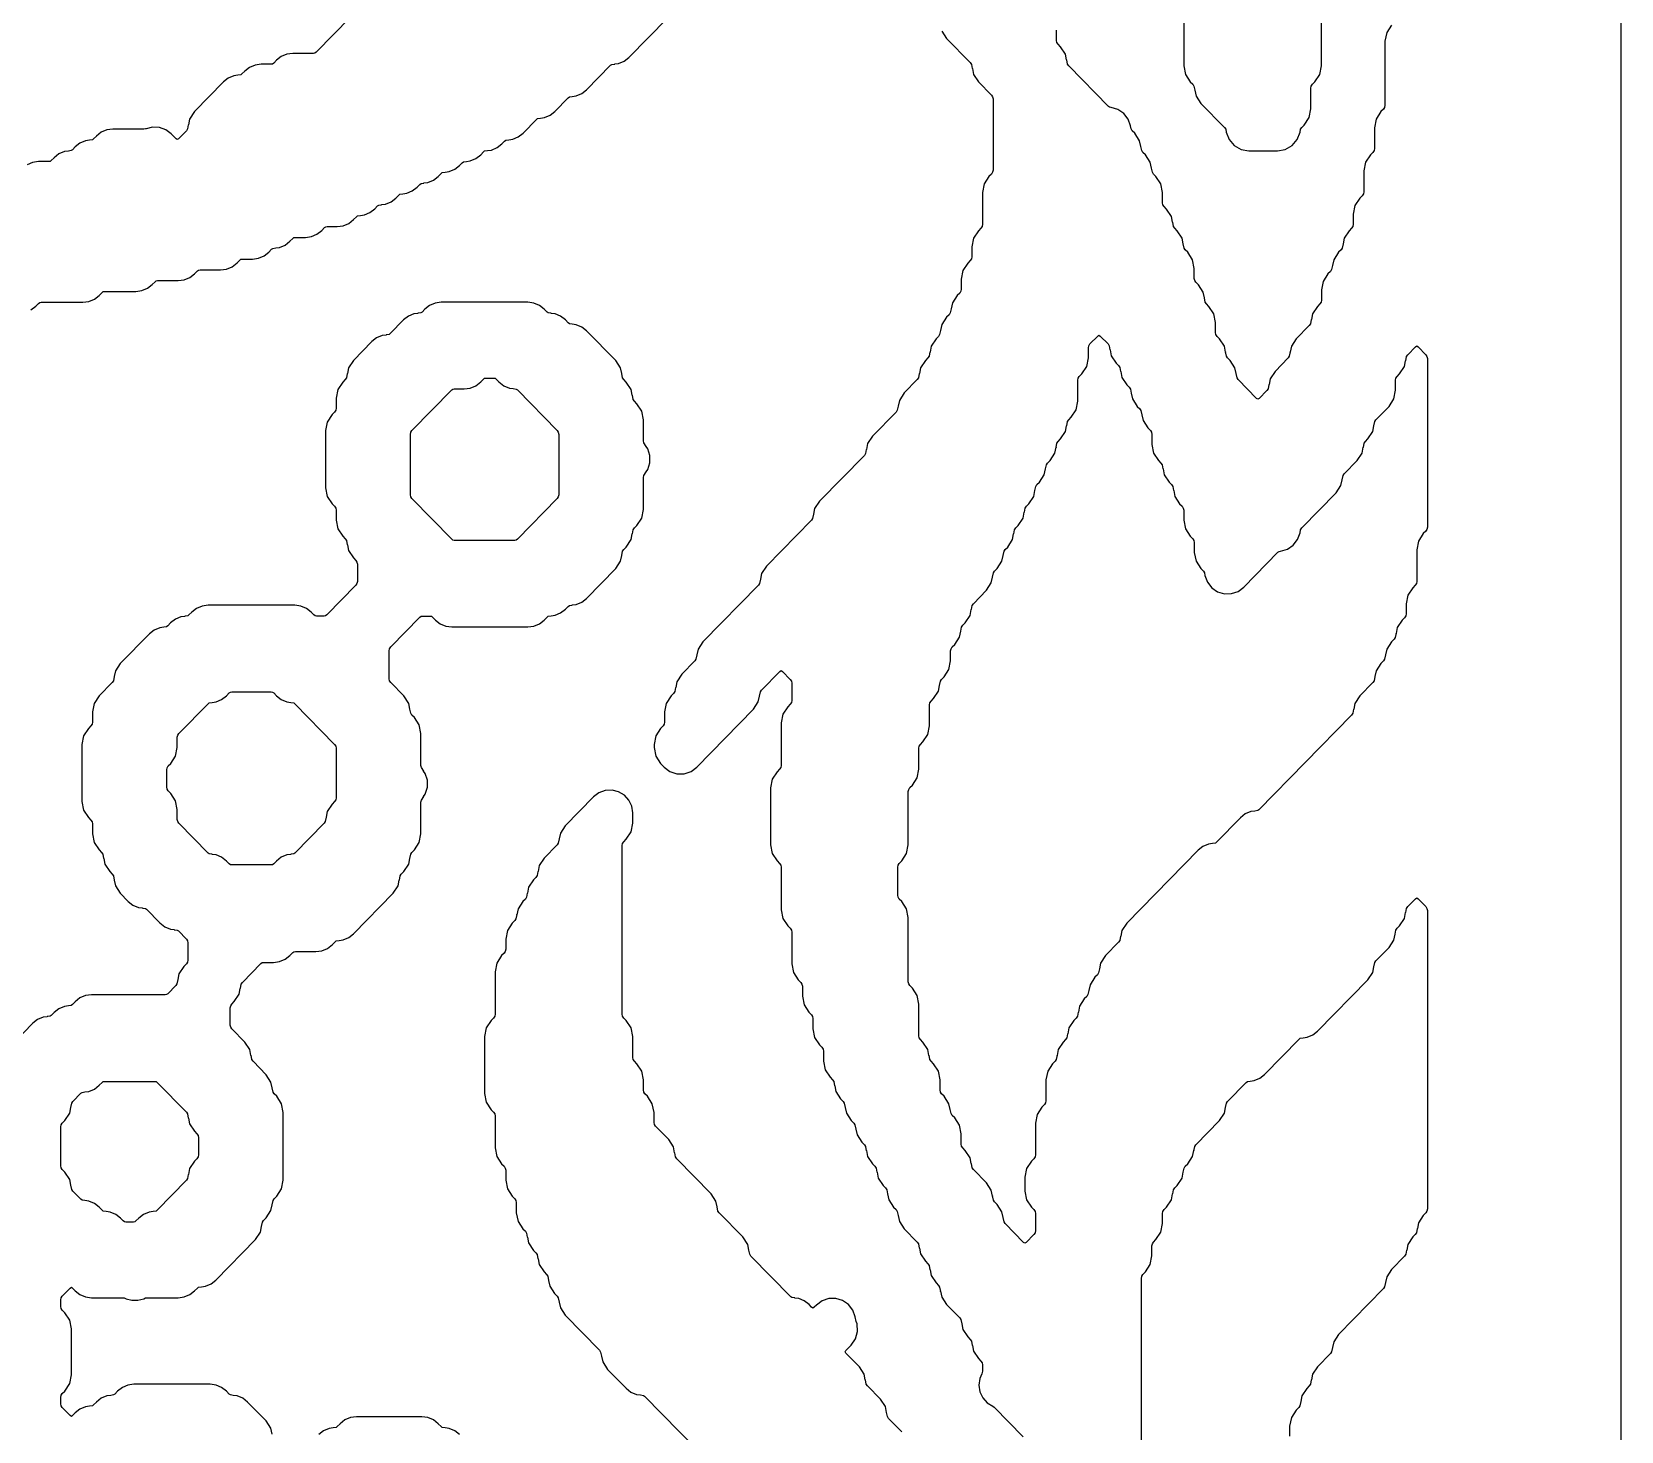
# Model space of a CAD drawing. Header units: millimetres. Extents: x 10 to 410, y 18 to 283.
# Drawn here: x 107.57 to 142.27, y 189.44 to 220 of the extents above; entities that cross this region are included whole.
import ezdxf

# ---------------------------------------------------------------- set-up
doc = ezdxf.new("R2010")
doc.units = ezdxf.units.MM
doc.layers.add('CUT', color=1, linetype='Continuous')

msp = doc.modelspace()

# ---------------------------------------------------------------- linework, layer by layer
at = {"layer": 'CUT'}
for points in [[(129.134, 157), (129.134, 160), (142.2679, 160), (142.2679, 280), (129.134, 280), (129.134, 283), (121.134, 283), (121.134, 280), (100.134, 280), (100.134, 283), (92.134, 283), (92.134, 280), (79, 280), (79, 160), (92.134, 160), (92.134, 157), (100.134, 157), (100.134, 160), (121.134, 160), (121.134, 157)], [(126.8998, 198.9554), (126.7942, 199.1162), (126.7396, 199.172), (126.7144, 199.2103), (126.7056, 199.2553), (126.7056, 200.6568), (126.6686, 200.8457), (126.563, 201.0065), (126.5083, 201.0623), (126.4832, 201.1006), (126.4744, 201.1456), (126.4744, 201.7573), (126.4832, 201.8023), (126.5083, 201.8406), (126.563, 201.8964), (126.6686, 202.0573), (126.7056, 202.2462), (126.7056, 203.4114), (126.7144, 203.4563), (126.7396, 203.4946), (126.7942, 203.5504), (126.8998, 203.7113), (126.9369, 203.9002), (126.9369, 204.3565), (126.9457, 204.4015), (126.9708, 204.4398), (127.0255, 204.4956), (127.1311, 204.6565), (127.1681, 204.8453), (127.1681, 205.3016), (127.1769, 205.3466), (127.2021, 205.3849), (127.2567, 205.4407), (127.3623, 205.6016), (127.3869, 205.7272), (127.39, 205.7266), (127.4082, 205.8192), (127.4333, 205.8575), (127.4879, 205.9133), (127.5936, 206.0742), (127.6306, 206.263), (127.6306, 206.4831), (127.6394, 206.528), (127.6646, 206.5664), (127.7192, 206.6222), (127.8248, 206.783), (127.8494, 206.9086), (127.8525, 206.908), (127.8707, 207.0006), (127.8958, 207.0389), (127.9504, 207.0947), (128.0561, 207.2556), (128.0807, 207.3812), (128.0838, 207.3806), (128.1019, 207.4732), (128.1271, 207.5115), (128.4129, 207.8036), (128.5186, 207.9645), (128.5432, 208.09), (128.5462, 208.0894), (128.5644, 208.1821), (128.5896, 208.2204), (128.6442, 208.2762), (128.7498, 208.437), (128.7744, 208.5626), (128.7775, 208.562), (128.7957, 208.6546), (128.8208, 208.6929), (128.8754, 208.7487), (128.981, 208.9096), (129.0057, 209.0352), (129.0087, 209.0346), (129.0269, 209.1272), (129.0521, 209.1655), (129.1067, 209.2213), (129.2123, 209.3822), (129.2369, 209.5078), (129.24, 209.5072), (129.2581, 209.5998), (129.2833, 209.6381), (129.3379, 209.6939), (129.4435, 209.8548), (129.4682, 209.9803), (129.4712, 209.9797), (129.4894, 210.0724), (129.5145, 210.1107), (129.5692, 210.1665), (129.6748, 210.3273), (129.6994, 210.4529), (129.7025, 210.4523), (129.7206, 210.5449), (129.7458, 210.5832), (129.8004, 210.639), (129.906, 210.7999), (129.9307, 210.9255), (129.9337, 210.9249), (129.9519, 211.0175), (129.977, 211.0558), (130.0317, 211.1116), (130.1373, 211.2725), (130.1619, 211.398), (130.165, 211.3974), (130.1831, 211.4901), (130.2083, 211.5284), (130.2629, 211.5842), (130.3685, 211.7451), (130.4056, 211.9339), (130.4056, 212.3903), (130.4144, 212.4352), (130.4395, 212.4735), (130.4942, 212.5293), (130.5998, 212.6902), (130.6368, 212.8791), (130.6368, 213.0991), (130.6456, 213.1441), (130.6708, 213.1824), (130.8402, 213.3555), (130.8681, 213.3761), (130.896, 213.3555), (131.0653, 213.1824), (131.0905, 213.1441), (131.1086, 213.0515), (131.1117, 213.0521), (131.1363, 212.9265), (131.242, 212.7656), (131.2966, 212.7098), (131.3217, 212.6715), (131.3399, 212.5789), (131.343, 212.5795), (131.3676, 212.4539), (131.4732, 212.2931), (131.5278, 212.2372), (131.553, 212.1989), (131.5711, 212.1063), (131.5742, 212.1069), (131.5988, 211.9814), (131.7045, 211.8205), (131.7591, 211.7647), (131.7842, 211.7264), (131.8024, 211.6337), (131.8055, 211.6343), (131.8301, 211.5088), (131.9357, 211.3479), (131.9903, 211.2921), (132.0155, 211.2538), (132.0243, 211.2088), (132.0243, 210.9888), (132.0613, 210.7999), (132.1669, 210.639), (132.2216, 210.5832), (132.2467, 210.5449), (132.2649, 210.4523), (132.2679, 210.4529), (132.2926, 210.3273), (132.3982, 210.1665), (132.4528, 210.1107), (132.478, 210.0724), (132.4961, 209.9797), (132.4992, 209.9803), (132.5238, 209.8548), (132.6294, 209.6939), (132.6841, 209.6381), (132.7092, 209.5998), (132.718, 209.5548), (132.718, 209.3348), (132.7551, 209.1459), (132.8607, 208.985), (132.9153, 208.9292), (132.9405, 208.8909), (132.9493, 208.8459), (132.9493, 208.6259), (132.9863, 208.437), (133.0919, 208.2762), (133.1466, 208.2204), (133.1717, 208.1821), (133.1826, 208.1264), (133.2355, 207.9811), (133.3302, 207.8588), (133.4577, 207.7714), (133.6059, 207.7271), (133.7604, 207.7302), (133.9067, 207.7804), (134.0306, 207.8729), (134.776, 208.6345), (134.801, 208.654), (134.8324, 208.6582), (134.9809, 208.7023), (135.1089, 208.7897), (135.2039, 208.912), (135.2569, 209.0576), (135.2706, 209.1272), (135.2957, 209.1655), (136.0441, 209.9302), (136.1497, 210.0911), (136.1743, 210.2166), (136.1774, 210.216), (136.1955, 210.3086), (136.2207, 210.3469), (136.5066, 210.639), (136.6122, 210.7999), (136.6368, 210.9255), (136.6399, 210.9249), (136.658, 211.0175), (136.6832, 211.0558), (136.7378, 211.1116), (136.8434, 211.2725), (136.8681, 211.398), (136.8711, 211.3974), (136.8893, 211.4901), (136.9144, 211.5284), (137.2003, 211.8205), (137.3059, 211.9814), (137.343, 212.1702), (137.343, 212.3903), (137.3518, 212.4352), (137.3769, 212.4735), (137.4316, 212.5293), (137.5372, 212.6902), (137.5618, 212.8158), (137.5649, 212.8152), (137.583, 212.9078), (137.6082, 212.9461), (137.7776, 213.1192), (137.8055, 213.1398), (137.8334, 213.1192), (138.0027, 212.9461), (138.0279, 212.9078), (138.0367, 212.8628), (138.0367, 209.1794), (138.0279, 209.1344), (138.0027, 209.0961), (137.9481, 209.0403), (137.8425, 208.8794), (137.8055, 208.6906), (137.8055, 207.9979), (137.7966, 207.953), (137.7715, 207.9147), (137.7169, 207.8588), (137.6112, 207.698), (137.5742, 207.5091), (137.5742, 207.2891), (137.5654, 207.2441), (137.5402, 207.2058), (137.4856, 207.15), (137.38, 206.9891), (137.3554, 206.8636), (137.3523, 206.8642), (137.3341, 206.7715), (137.309, 206.7332), (137.2544, 206.6774), (137.1488, 206.5165), (137.1241, 206.391), (137.1211, 206.3916), (137.1029, 206.299), (137.0777, 206.2606), (137.0231, 206.2048), (136.9175, 206.044), (136.8929, 205.9184), (136.8898, 205.919), (136.8717, 205.8264), (136.8465, 205.7881), (136.5606, 205.496), (136.455, 205.3351), (136.4304, 205.2095), (136.4273, 205.2101), (136.4092, 205.1175), (136.384, 205.0792), (134.36, 203.0111), (134.335, 202.9915), (134.2706, 202.9829), (134.2708, 202.9813), (134.1846, 202.9698), (134.0627, 202.9185), (133.9584, 202.8371), (133.435, 202.3022), (133.41, 202.2827), (133.3456, 202.2741), (133.3458, 202.2725), (133.2597, 202.261), (133.1377, 202.2097), (133.0335, 202.1282), (131.4732, 200.534), (131.3676, 200.3731), (131.343, 200.2475), (131.3399, 200.2481), (131.3217, 200.1555), (131.2966, 200.1172), (131.0107, 199.8251), (130.9051, 199.6642), (130.8805, 199.5387), (130.8774, 199.5393), (130.8592, 199.4466), (130.8341, 199.4083), (130.7795, 199.3525), (130.6738, 199.1916), (130.6492, 199.0661), (130.6462, 199.0667), (130.628, 198.9741), (130.6028, 198.9358), (130.5482, 198.8799), (130.4426, 198.7191), (130.418, 198.5935), (130.4149, 198.5941), (130.3967, 198.5015), (130.3716, 198.4632), (130.317, 198.4074), (130.2114, 198.2465), (130.1867, 198.1209), (130.1837, 198.1215), (130.1655, 198.0289), (130.1403, 197.9906), (130.0857, 197.9348), (129.9801, 197.7739), (129.9555, 197.6484), (129.9524, 197.649), (129.9343, 197.5563), (129.9091, 197.518), (129.8545, 197.4622), (129.7489, 197.3013), (129.7118, 197.1125), (129.7118, 196.6562), (129.703, 196.6112), (129.6779, 196.5729), (129.6232, 196.5171), (129.5176, 196.3562), (129.4806, 196.1674), (129.4806, 195.4747), (129.4718, 195.4298), (129.4466, 195.3915), (129.392, 195.3356), (129.2864, 195.1748), (129.2493, 194.9859), (129.2493, 194.685), (129.2864, 194.4961), (129.392, 194.3352), (129.4466, 194.2794), (129.4718, 194.2411), (129.4806, 194.1962), (129.4806, 193.8207), (129.4718, 193.7757), (129.4466, 193.7374), (129.2772, 193.5644), (129.2493, 193.5437), (129.2214, 193.5644), (128.8208, 193.9737), (128.7957, 194.012), (128.7775, 194.1047), (128.7744, 194.1041), (128.7498, 194.2296), (128.6442, 194.3905), (128.5896, 194.4463), (128.5644, 194.4846), (128.5462, 194.5772), (128.5432, 194.5766), (128.5186, 194.7022), (128.4129, 194.8631), (128.1271, 195.1552), (128.1019, 195.1935), (128.0838, 195.2861), (128.0807, 195.2855), (128.0561, 195.4111), (127.9504, 195.5719), (127.8958, 195.6277), (127.8707, 195.666), (127.8618, 195.711), (127.8618, 195.9311), (127.8248, 196.1199), (127.7192, 196.2808), (127.6646, 196.3366), (127.6394, 196.3749), (127.6213, 196.4675), (127.6182, 196.4669), (127.5936, 196.5925), (127.4879, 196.7534), (127.4333, 196.8092), (127.4082, 196.8475), (127.3994, 196.8924), (127.3994, 197.1125), (127.3623, 197.3013), (127.2567, 197.4622), (127.2021, 197.518), (127.1769, 197.5563), (127.1588, 197.649), (127.1557, 197.6484), (127.1311, 197.7739), (127.0255, 197.9348), (126.9708, 197.9906), (126.9457, 198.0289), (126.9369, 198.0739), (126.9369, 198.7665)], [(116.7638, 212.1983), (116.7952, 212.2025), (117.0142, 212.2025), (117.1454, 212.22), (117.2673, 212.2713), (117.3716, 212.3528), (117.4325, 212.4151), (117.4575, 212.4346), (117.489, 212.4388), (117.6538, 212.4388), (117.6852, 212.4346), (117.7102, 212.4151), (117.7712, 212.3528), (117.8754, 212.2713), (117.9974, 212.22), (118.0836, 212.2085), (118.0833, 212.2069), (118.1477, 212.1983), (118.1727, 212.1788), (119.0405, 211.2921), (119.0657, 211.2538), (119.0745, 211.2088), (119.0745, 209.8882), (119.0657, 209.8433), (119.0405, 209.805), (118.1727, 208.9183), (118.1477, 208.8987), (118.1163, 208.8945), (116.7952, 208.8945), (116.7638, 208.8987), (116.7388, 208.9183), (115.871, 209.805), (115.8458, 209.8433), (115.837, 209.8882), (115.837, 211.2088), (115.8458, 211.2538), (115.871, 211.2921), (116.7388, 212.1788)], [(111.9076, 205.5823), (111.9391, 205.5865), (112.7976, 205.5865), (112.8291, 205.5823), (112.8541, 205.5628), (112.915, 205.5005), (113.0192, 205.419), (113.1412, 205.3677), (113.2274, 205.3562), (113.2272, 205.3546), (113.2915, 205.346), (113.3165, 205.3265), (114.1843, 204.4398), (114.2095, 204.4015), (114.2183, 204.3565), (114.2183, 203.2722), (114.2095, 203.2272), (114.1843, 203.1889), (114.1297, 203.1331), (114.0241, 202.9722), (113.9995, 202.8467), (113.9964, 202.8473), (113.9782, 202.7547), (113.9531, 202.7163), (113.3165, 202.0659), (113.2915, 202.0464), (113.2272, 202.0378), (113.2274, 202.0362), (113.1412, 202.0247), (113.0192, 201.9734), (112.915, 201.8919), (112.8541, 201.8297), (112.8291, 201.8101), (112.7976, 201.8059), (111.9391, 201.8059), (111.9076, 201.8101), (111.8826, 201.8297), (111.8217, 201.8919), (111.7174, 201.9734), (111.5955, 202.0247), (111.5093, 202.0362), (111.5095, 202.0378), (111.4451, 202.0464), (111.4201, 202.0659), (110.7836, 202.7163), (110.7584, 202.7547), (110.7496, 202.7996), (110.7496, 203.0197), (110.7126, 203.2085), (110.6069, 203.3694), (110.5523, 203.4252), (110.5272, 203.4635), (110.5184, 203.5085), (110.5184, 203.8839), (110.5272, 203.9289), (110.5523, 203.9672), (110.6069, 204.023), (110.7126, 204.1839), (110.7496, 204.3727), (110.7496, 204.5928), (110.7584, 204.6378), (110.7836, 204.6761), (111.4201, 205.3265), (111.4451, 205.346), (111.5095, 205.3546), (111.5093, 205.3562), (111.5955, 205.3677), (111.7174, 205.419), (111.8217, 205.5005), (111.8826, 205.5628)], [(108.446, 196.604), (108.4711, 196.6423), (108.6451, 196.8201), (108.6701, 196.8397), (108.7345, 196.8483), (108.7343, 196.8499), (108.8205, 196.8614), (108.9425, 196.9127), (109.0467, 196.9942), (109.1076, 197.0564), (109.1326, 197.076), (109.1641, 197.0802), (110.2539, 197.0802), (110.2853, 197.076), (110.3103, 197.0564), (110.9469, 196.406), (110.972, 196.3677), (110.9902, 196.2751), (110.9933, 196.2757), (111.0179, 196.1501), (111.1235, 195.9893), (111.1781, 195.9334), (111.2033, 195.8951), (111.2121, 195.8502), (111.2121, 195.4747), (111.2033, 195.4298), (111.1781, 195.3915), (111.1235, 195.3356), (111.0179, 195.1748), (110.9933, 195.0492), (110.9902, 195.0498), (110.972, 194.9572), (110.9469, 194.9189), (110.3103, 194.2685), (110.2853, 194.2489), (110.221, 194.2403), (110.2212, 194.2387), (110.135, 194.2272), (110.013, 194.1759), (109.9088, 194.0944), (109.8478, 194.0322), (109.8228, 194.0126), (109.7914, 194.0084), (109.6266, 194.0084), (109.5951, 194.0126), (109.5701, 194.0322), (109.5092, 194.0944), (109.405, 194.1759), (109.283, 194.2272), (109.1968, 194.2387), (109.197, 194.2403), (109.1326, 194.2489), (109.1076, 194.2685), (109.0467, 194.3307), (108.9425, 194.4122), (108.8205, 194.4635), (108.7343, 194.475), (108.7345, 194.4766), (108.6701, 194.4852), (108.6451, 194.5048), (108.4711, 194.6826), (108.446, 194.7209), (108.4278, 194.8135), (108.4247, 194.8129), (108.4001, 194.9385), (108.2945, 195.0994), (108.2399, 195.1552), (108.2147, 195.1935), (108.2059, 195.2384), (108.2059, 196.0865), (108.2147, 196.1314), (108.2399, 196.1697), (108.2945, 196.2255), (108.4001, 196.3864), (108.4247, 196.512), (108.4278, 196.5114)]]:
    msp.add_lwpolyline(points, close=True, dxfattribs=at)
for points in [[(107.555, 213.9253), (107.6592, 214.0068), (107.7202, 214.0691), (107.7452, 214.0886), (107.7766, 214.0928), (108.6894, 214.0928), (108.8205, 214.1103), (108.9425, 214.1616), (109.0467, 214.2431), (109.1076, 214.3054), (109.1326, 214.3249), (109.1641, 214.3291), (109.8456, 214.3291), (109.9767, 214.3466), (110.0987, 214.3979), (110.2029, 214.4794), (110.2639, 214.5417), (110.2889, 214.5612), (110.3203, 214.5654), (110.7706, 214.5654), (110.9017, 214.5829), (111.0237, 214.6342), (111.1279, 214.7157), (111.1889, 214.7779), (111.2139, 214.7975), (111.2453, 214.8017), (111.6956, 214.8017), (111.8267, 214.8192), (111.9487, 214.8705), (112.0529, 214.952), (112.1138, 215.0142), (112.1388, 215.0338), (112.1703, 215.038), (112.3893, 215.038), (112.5204, 215.0555), (112.6424, 215.1068), (112.7466, 215.1883), (112.8076, 215.2505), (112.8326, 215.2701), (112.897, 215.2787), (112.8968, 215.2803), (112.9829, 215.2918), (113.1049, 215.3431), (113.2091, 215.4245), (113.2701, 215.4868), (113.2951, 215.5063), (113.3265, 215.5105), (113.5455, 215.5105), (113.6767, 215.5281), (113.7986, 215.5793), (113.9029, 215.6608), (113.9638, 215.7231), (113.9888, 215.7426), (114.0203, 215.7468), (114.2393, 215.7468), (114.3704, 215.7643), (114.4924, 215.8156), (114.5966, 215.8971), (114.6576, 215.9594), (114.6826, 215.9789), (114.7469, 215.9875), (114.7467, 215.9891), (114.8329, 216.0006), (114.9549, 216.0519), (115.0591, 216.1334), (115.12, 216.1957), (115.1451, 216.2152), (115.2094, 216.2238), (115.2092, 216.2254), (115.2954, 216.2369), (115.4174, 216.2882), (115.5216, 216.3697), (115.5825, 216.432), (115.6075, 216.4515), (115.6719, 216.4601), (115.6717, 216.4617), (115.7579, 216.4732), (115.8799, 216.5245), (115.9841, 216.606), (116.045, 216.6682), (116.07, 216.6878), (116.1344, 216.6964), (116.1342, 216.698), (116.2204, 216.7095), (116.3424, 216.7608), (116.4466, 216.8423), (116.5075, 216.9045), (116.5325, 216.9241), (116.5969, 216.9327), (116.5967, 216.9343), (116.6829, 216.9458), (116.8048, 216.9971), (116.9091, 217.0785), (116.97, 217.1408), (116.995, 217.1604), (117.0594, 217.169), (117.0592, 217.1706), (117.1454, 217.1821), (117.2673, 217.2334), (117.3716, 217.3148), (117.4325, 217.3771), (117.4575, 217.3966), (117.5219, 217.4052), (117.5217, 217.4068), (117.6079, 217.4183), (117.7298, 217.4696), (117.8341, 217.5511), (117.895, 217.6134), (117.92, 217.6329), (117.9844, 217.6415), (117.9842, 217.6431), (118.0704, 217.6546), (118.1923, 217.7059), (118.2966, 217.7874), (118.5887, 218.086), (118.6137, 218.1055), (118.6781, 218.1141), (118.6779, 218.1157), (118.7641, 218.1272), (118.8861, 218.1785), (118.9903, 218.26), (119.2825, 218.5585), (119.3075, 218.5781), (119.3719, 218.5867), (119.3717, 218.5883), (119.4578, 218.5998), (119.5798, 218.6511), (119.684, 218.7326), (120.2075, 219.2674), (120.2325, 219.2869), (120.2969, 219.2955), (120.2966, 219.2971), (120.3828, 219.3086), (120.5048, 219.3599), (120.609, 219.4414), (123.5568, 222.4534)], [(132.718, 220.5049), (132.718, 219.2588), (132.7551, 219.07), (132.8607, 218.9091), (132.9153, 218.8533), (132.9405, 218.815), (132.9586, 218.7223), (132.9617, 218.7229), (132.9863, 218.5974), (133.0919, 218.4365), (133.609, 217.9081), (133.6342, 217.8698), (133.647, 217.8046), (133.7083, 217.6447), (133.8199, 217.5148), (133.9689, 217.4302), (134.1376, 217.4008), (134.7671, 217.4008), (134.9359, 217.4302), (135.0848, 217.5148), (135.1965, 217.6447), (135.2578, 217.8046), (135.2706, 217.8698), (135.2957, 217.9081), (135.3503, 217.9639), (135.456, 218.1248), (135.493, 218.3137), (135.493, 218.77), (135.5018, 218.815), (135.527, 218.8533), (135.5816, 218.9091), (135.6872, 219.07), (135.7242, 219.2588), (135.7242, 220.7412)], [(114.5337, 220.3223), (113.779, 219.5512), (113.754, 219.5316), (113.7226, 219.5274), (113.2723, 219.5274), (113.1412, 219.5099), (113.0192, 219.4586), (112.915, 219.3771), (112.8541, 219.3149), (112.8291, 219.2953), (112.7976, 219.2911), (112.5786, 219.2911), (112.4475, 219.2736), (112.3255, 219.2223), (112.2213, 219.1409), (112.1603, 219.0786), (112.1353, 219.0591), (112.0709, 219.0505), (112.0711, 219.0489), (111.985, 219.0373), (111.863, 218.9861), (111.7588, 218.9046), (111.1235, 218.2555), (111.0179, 218.0946), (110.9933, 217.969), (110.9902, 217.9696), (110.972, 217.877), (110.9469, 217.8387), (110.7775, 217.6656), (110.7496, 217.645), (110.7217, 217.6656), (110.618, 217.7716), (110.4993, 217.8613), (110.3595, 217.912), (110.211, 217.9194), (110.0668, 217.8828), (110.0547, 217.8777), (110.0226, 217.8734), (109.3411, 217.8734), (109.21, 217.8559), (109.088, 217.8046), (108.9838, 217.7231), (108.9229, 217.6609), (108.8979, 217.6413), (108.8335, 217.6327), (108.8337, 217.6311), (108.7475, 217.6196), (108.6255, 217.5683), (108.5213, 217.4869), (108.4604, 217.4246), (108.4354, 217.405), (108.371, 217.3964), (108.3712, 217.3948), (108.285, 217.3833), (108.1631, 217.332), (108.0588, 217.2506), (107.9979, 217.1883), (107.9729, 217.1688), (107.9414, 217.1646), (107.7224, 217.1646), (107.5913, 217.1471), (107.4693, 217.0958)], [(127.4364, 220.0151), (127.542, 219.8542), (128.0591, 219.3258), (128.0843, 219.2875), (128.1024, 219.1949), (128.1055, 219.1955), (128.1301, 219.07), (128.2358, 218.9091), (128.5216, 218.617), (128.5468, 218.5787), (128.5556, 218.5337), (128.5556, 216.9768), (128.5468, 216.9319), (128.5216, 216.8936), (128.467, 216.8377), (128.3614, 216.6769), (128.3243, 216.488), (128.3243, 215.7954), (128.3155, 215.7504), (128.2904, 215.7121), (128.2358, 215.6563), (128.1301, 215.4954), (128.0931, 215.3066), (128.0931, 215.0865), (128.0843, 215.0416), (128.0591, 215.0033), (128.0045, 214.9475), (127.8989, 214.7866), (127.8618, 214.5977), (127.8618, 214.3777), (127.853, 214.3327), (127.8279, 214.2944), (127.7733, 214.2386), (127.6676, 214.0777), (127.643, 213.9522), (127.6399, 213.9528), (127.6218, 213.8601), (127.5966, 213.8218), (127.542, 213.766), (127.4364, 213.6051), (127.4118, 213.4796), (127.4087, 213.4802), (127.3905, 213.3876), (127.3654, 213.3493), (127.3108, 213.2934), (127.2051, 213.1326), (127.1805, 213.007), (127.1775, 213.0076), (127.1593, 212.915), (127.1341, 212.8767), (127.0795, 212.8209), (126.9739, 212.66), (126.9493, 212.5344), (126.9462, 212.535), (126.928, 212.4424), (126.9029, 212.4041), (126.617, 212.112), (126.5114, 211.9511), (126.4868, 211.8256), (126.4837, 211.8262), (126.4656, 211.7336), (126.4404, 211.6952), (125.9233, 211.1669), (125.8177, 211.006), (125.793, 210.8804), (125.79, 210.881), (125.7718, 210.7884), (125.7467, 210.7501), (124.7671, 209.7491), (124.6614, 209.5883), (124.6368, 209.4627), (124.6337, 209.4633), (124.6156, 209.3707), (124.5904, 209.3324), (123.6108, 208.3314), (123.5052, 208.1705), (123.4806, 208.045), (123.4775, 208.0456), (123.4593, 207.953), (123.4342, 207.9147), (122.2233, 206.6774), (122.1177, 206.5165), (122.0931, 206.391), (122.09, 206.3916), (122.0719, 206.299), (122.0467, 206.2606), (121.7608, 205.9686), (121.6552, 205.8077), (121.6306, 205.6821), (121.6275, 205.6827), (121.6094, 205.5901), (121.5842, 205.5518), (121.5296, 205.496), (121.424, 205.3351), (121.3869, 205.1463), (121.3869, 204.9262), (121.3781, 204.8812), (121.353, 204.8429), (121.2984, 204.7871), (121.1927, 204.6262), (121.1557, 204.4374), (121.1557, 204.3727), (121.1927, 204.1839), (121.2984, 204.023), (121.3765, 203.9432), (121.5039, 203.8489), (121.6545, 203.7992), (121.8131, 203.7992), (121.9637, 203.8489), (122.0912, 203.9432), (123.3255, 205.2044), (123.4311, 205.3653), (123.4558, 205.4909), (123.4588, 205.4903), (123.477, 205.5829), (123.5021, 205.6212), (123.9028, 206.0306), (123.9307, 206.0512), (123.9586, 206.0306), (124.1279, 205.8575), (124.1531, 205.8192), (124.1619, 205.7742), (124.1619, 205.3988), (124.1531, 205.3538), (124.1279, 205.3155), (124.0733, 205.2597), (123.9677, 205.0988), (123.9307, 204.91), (123.9307, 203.9811), (123.9218, 203.9361), (123.8967, 203.8978), (123.8421, 203.842), (123.7364, 203.6811), (123.6994, 203.4922), (123.6994, 202.2462), (123.7364, 202.0573), (123.8421, 201.8964), (123.8967, 201.8406), (123.9218, 201.8023), (123.9307, 201.7573), (123.9307, 200.8284), (123.9677, 200.6396), (124.0733, 200.4787), (124.1279, 200.4229), (124.1531, 200.3846), (124.1619, 200.3396), (124.1619, 199.647), (124.1989, 199.4581), (124.3046, 199.2973), (124.3592, 199.2415), (124.3843, 199.2032), (124.3932, 199.1582), (124.3932, 198.9381), (124.4302, 198.7493), (124.5358, 198.5884), (124.5904, 198.5326), (124.6156, 198.4943), (124.6244, 198.4493), (124.6244, 198.2293), (124.6614, 198.0404), (124.7671, 197.8796), (124.8217, 197.8237), (124.8468, 197.7854), (124.8556, 197.7405), (124.8556, 197.5204), (124.8927, 197.3316), (124.9983, 197.1707), (125.0529, 197.1149), (125.0781, 197.0766), (125.0962, 196.9839), (125.0993, 196.9845), (125.1239, 196.859), (125.2295, 196.6981), (125.2842, 196.6423), (125.3093, 196.604), (125.3275, 196.5114), (125.3305, 196.512), (125.3552, 196.3864), (125.4608, 196.2255), (125.5154, 196.1697), (125.5406, 196.1314), (125.5587, 196.0388), (125.5618, 196.0394), (125.5864, 195.9138), (125.692, 195.753), (125.7467, 195.6972), (125.7718, 195.6588), (125.79, 195.5662), (125.793, 195.5668), (125.8177, 195.4413), (125.9233, 195.2804), (125.9779, 195.2246), (126.0031, 195.1863), (126.0212, 195.0937), (126.0243, 195.0943), (126.0489, 194.9687), (126.1545, 194.8078), (126.2092, 194.752), (126.2343, 194.7137), (126.2525, 194.6211), (126.2555, 194.6217), (126.2802, 194.4961), (126.3858, 194.3352), (126.4404, 194.2794), (126.4656, 194.2411), (126.4837, 194.1485), (126.4868, 194.1491), (126.5114, 194.0235), (126.617, 193.8627), (126.9029, 193.5706), (126.928, 193.5323), (126.9462, 193.4396), (126.9493, 193.4402), (126.9739, 193.3147), (127.0795, 193.1538), (127.1341, 193.098), (127.1593, 193.0597), (127.1775, 192.9671), (127.1805, 192.9677), (127.2051, 192.8421), (127.3108, 192.6812), (127.3654, 192.6254), (127.3905, 192.5871), (127.4087, 192.4945), (127.4118, 192.4951), (127.4364, 192.3695), (127.542, 192.2087), (127.8279, 191.9166), (127.853, 191.8783), (127.8712, 191.7856), (127.8743, 191.7862), (127.8989, 191.6607), (128.0045, 191.4998), (128.0591, 191.444), (128.0843, 191.4057), (128.1024, 191.3131), (128.1055, 191.3137), (128.1301, 191.1881), (128.2358, 191.0272), (128.2904, 190.9714), (128.3155, 190.9331), (128.3243, 190.8881), (128.3243, 190.749), (128.3128, 190.6901), (128.2669, 190.5914), (128.2462, 190.4472), (128.268, 190.3032), (128.3303, 190.1716), (128.4278, 190.0635), (128.5524, 189.9881), (128.5533, 189.9877), (128.5788, 189.9678), (129.2154, 189.3174)], [(137.2544, 220.1458), (137.1488, 219.9849), (137.1117, 219.796), (137.1117, 218.3946), (137.1029, 218.3496), (137.0777, 218.3113), (137.0231, 218.2555), (136.9175, 218.0946), (136.8805, 217.9057), (136.8805, 217.4494), (136.8717, 217.4044), (136.8465, 217.3661), (136.7919, 217.3103), (136.6863, 217.1494), (136.6492, 216.9606), (136.6492, 216.5043), (136.6404, 216.4593), (136.6153, 216.421), (136.5606, 216.3652), (136.455, 216.2043), (136.418, 216.0155), (136.418, 215.7954), (136.4092, 215.7504), (136.384, 215.7121), (136.3294, 215.6563), (136.2238, 215.4954), (136.1991, 215.3699), (136.1961, 215.3705), (136.1779, 215.2779), (136.1528, 215.2396), (136.0981, 215.1837), (135.9925, 215.0229), (135.9679, 214.8973), (135.9648, 214.8979), (135.9467, 214.8053), (135.9215, 214.767), (135.8669, 214.7112), (135.7613, 214.5503), (135.7242, 214.3614), (135.7242, 214.1414), (135.7154, 214.0964), (135.6903, 214.0581), (135.6356, 214.0023), (135.53, 213.8414), (135.5054, 213.7159), (135.5023, 213.7165), (135.4842, 213.6239), (135.459, 213.5855), (135.1732, 213.2934), (135.0675, 213.1326), (135.0429, 213.007), (135.0398, 213.0076), (135.0217, 212.915), (134.9965, 212.8767), (134.7107, 212.5846), (134.605, 212.4237), (134.5804, 212.2982), (134.5773, 212.2988), (134.5592, 212.2061), (134.534, 212.1678), (134.3647, 211.9948), (134.3368, 211.9741), (134.3089, 211.9948), (133.9082, 212.4041), (133.8831, 212.4424), (133.8649, 212.535), (133.8619, 212.5344), (133.8372, 212.66), (133.7316, 212.8209), (133.677, 212.8767), (133.6518, 212.915), (133.6337, 213.0076), (133.6306, 213.007), (133.606, 213.1326), (133.5004, 213.2934), (133.4457, 213.3493), (133.4206, 213.3876), (133.4118, 213.4325), (133.4118, 213.6526), (133.3747, 213.8414), (133.2691, 214.0023), (133.2145, 214.0581), (133.1893, 214.0964), (133.1712, 214.1891), (133.1681, 214.1884), (133.1435, 214.314), (133.0379, 214.4749), (132.9832, 214.5307), (132.9581, 214.569), (132.9493, 214.614), (132.9493, 214.834), (132.9122, 215.0229), (132.8066, 215.1837), (132.752, 215.2396), (132.7268, 215.2779), (132.7087, 215.3705), (132.7056, 215.3699), (132.681, 215.4954), (132.5754, 215.6563), (132.5208, 215.7121), (132.4956, 215.7504), (132.4774, 215.8431), (132.4744, 215.8425), (132.4497, 215.968), (132.3441, 216.1289), (132.2895, 216.1847), (132.2644, 216.223), (132.2555, 216.268), (132.2555, 216.488), (132.2185, 216.6769), (132.1129, 216.8377), (132.0583, 216.8936), (132.0331, 216.9319), (132.0149, 217.0245), (132.0119, 217.0239), (131.9873, 217.1494), (131.8816, 217.3103), (131.827, 217.3661), (131.8019, 217.4044), (131.7837, 217.4971), (131.7806, 217.4965), (131.756, 217.622), (131.6504, 217.7829), (131.5958, 217.8387), (131.5706, 217.877), (131.557, 217.9466), (131.504, 218.0922), (131.4089, 218.2146), (131.281, 218.302), (131.1325, 218.346), (131.1011, 218.3502), (131.0761, 218.3697), (130.2083, 219.2564), (130.1831, 219.2947), (130.165, 219.3874), (130.1619, 219.3868), (130.1373, 219.5123), (130.0317, 219.6732), (129.977, 219.729), (129.9519, 219.7673), (129.9431, 219.8123), (129.9431, 220.0323)], [(112.8184, 189.3783), (112.7938, 189.5039), (112.6882, 189.6648), (112.2842, 190.0776), (112.1799, 190.1591), (112.058, 190.2103), (111.9718, 190.2218), (111.972, 190.2235), (111.9076, 190.232), (111.8826, 190.2516), (111.8217, 190.3139), (111.7174, 190.3953), (111.5955, 190.4466), (111.4643, 190.4641), (109.8036, 190.4641), (109.6725, 190.4466), (109.5505, 190.3953), (109.4463, 190.3139), (109.3854, 190.2516), (109.3604, 190.232), (109.296, 190.2235), (109.2962, 190.2218), (109.21, 190.2103), (109.088, 190.1591), (108.9838, 190.0776), (108.9229, 190.0153), (108.8979, 189.9958), (108.8335, 189.9872), (108.8337, 189.9856), (108.7475, 189.9741), (108.6255, 189.9228), (108.5213, 189.8413), (108.465, 189.7838), (108.4371, 189.7631), (108.4092, 189.7838), (108.2399, 189.9569), (108.2147, 189.9952), (108.2059, 190.0401), (108.2059, 190.1793), (108.2147, 190.2243), (108.2399, 190.2626), (108.2945, 190.3184), (108.4001, 190.4792), (108.4371, 190.6681), (108.4371, 191.6779), (108.4001, 191.8667), (108.2945, 192.0276), (108.2399, 192.0834), (108.2147, 192.1217), (108.2059, 192.1667), (108.2059, 192.3059), (108.2147, 192.3508), (108.2399, 192.3891), (108.4092, 192.5622), (108.4371, 192.5828), (108.465, 192.5622), (108.5213, 192.5047), (108.6255, 192.4232), (108.7475, 192.3719), (108.8786, 192.3544), (109.5601, 192.3544), (109.5922, 192.3502), (109.6308, 192.3339), (109.7585, 192.2992), (109.8908, 192.2992), (110.0184, 192.3339), (110.057, 192.3502), (110.0891, 192.3544), (110.7706, 192.3544), (110.9017, 192.3719), (111.0237, 192.4232), (111.1279, 192.5047), (111.1889, 192.567), (111.2139, 192.5865), (111.2782, 192.5951), (111.278, 192.5967), (111.3642, 192.6082), (111.4862, 192.6595), (111.5904, 192.741), (112.4569, 193.6264), (112.5625, 193.7873), (112.5872, 193.9128), (112.5902, 193.9122), (112.6084, 194.0048), (112.6335, 194.0431), (112.6882, 194.099), (112.7938, 194.2598), (112.8184, 194.3854), (112.8215, 194.3848), (112.8396, 194.4774), (112.8648, 194.5157), (112.9194, 194.5715), (113.025, 194.7324), (113.0621, 194.9213), (113.0621, 196.4036), (113.025, 196.5925), (112.9194, 196.7534), (112.8648, 196.8092), (112.8396, 196.8475), (112.8215, 196.9401), (112.8184, 196.9395), (112.7938, 197.0651), (112.6882, 197.2259), (112.4023, 197.518), (112.3771, 197.5563), (112.359, 197.649), (112.3559, 197.6484), (112.3313, 197.7739), (112.2257, 197.9348), (111.9398, 198.2269), (111.9146, 198.2652), (111.9058, 198.3102), (111.9058, 198.6856), (111.9146, 198.7306), (111.9398, 198.7689), (111.9944, 198.8247), (112.1, 198.9856), (112.1247, 199.1111), (112.1277, 199.1105), (112.1459, 199.2032), (112.171, 199.2415), (112.5763, 199.6556), (112.6013, 199.6751), (112.6328, 199.6793), (112.8518, 199.6793), (112.9829, 199.6968), (113.1049, 199.7481), (113.2091, 199.8296), (113.2701, 199.8919), (113.2951, 199.9114), (113.3265, 199.9156), (113.7768, 199.9156), (113.9079, 199.9331), (114.0299, 199.9844), (114.1341, 200.0659), (114.1951, 200.1282), (114.2201, 200.1477), (114.2845, 200.1563), (114.2842, 200.1579), (114.3704, 200.1694), (114.4924, 200.2207), (114.5966, 200.3022), (115.4631, 201.1876), (115.5687, 201.3484), (115.5934, 201.474), (115.5964, 201.4734), (115.6146, 201.566), (115.6397, 201.6043), (115.6944, 201.6601), (115.8, 201.821), (115.8246, 201.9466), (115.8277, 201.946), (115.8458, 202.0386), (115.871, 202.0769), (115.9256, 202.1327), (116.0312, 202.2936), (116.0683, 202.4824), (116.0683, 203.1751), (116.0771, 203.22), (116.1289, 203.2989), (116.125, 203.3015), (116.1625, 203.354), (116.2095, 203.5009), (116.2095, 203.6552), (116.1625, 203.8022), (116.125, 203.8547), (116.1289, 203.8572), (116.0771, 203.9361), (116.0683, 203.9811), (116.0683, 204.6737), (116.0312, 204.8625), (115.9256, 205.0234), (115.871, 205.0792), (115.8458, 205.1175), (115.8277, 205.2101), (115.8246, 205.2095), (115.8, 205.3351), (115.6944, 205.496), (115.4085, 205.7881), (115.3833, 205.8264), (115.3745, 205.8714), (115.3745, 206.4831), (115.3833, 206.528), (115.4085, 206.5664), (116.045, 207.2168), (116.07, 207.2363), (116.1015, 207.2405), (116.2663, 207.2405), (116.2978, 207.2363), (116.3228, 207.2168), (116.3837, 207.1545), (116.4879, 207.073), (116.6099, 207.0217), (116.741, 207.0042), (118.4017, 207.0042), (118.5329, 207.0217), (118.6548, 207.073), (118.7591, 207.1545), (118.82, 207.2168), (118.845, 207.2363), (118.9094, 207.2449), (118.9092, 207.2465), (118.9954, 207.258), (119.1173, 207.3093), (119.2216, 207.3908), (119.2825, 207.453), (119.3075, 207.4726), (119.3719, 207.4812), (119.3717, 207.4828), (119.4578, 207.4943), (119.5798, 207.5456), (119.684, 207.6271), (120.3193, 208.2762), (120.4249, 208.437), (120.4495, 208.5626), (120.4526, 208.562), (120.4708, 208.6546), (120.4959, 208.6929), (120.5505, 208.7487), (120.6562, 208.9096), (120.6808, 209.0352), (120.6839, 209.0346), (120.702, 209.1272), (120.7272, 209.1655), (120.7818, 209.2213), (120.8874, 209.3822), (120.9245, 209.571), (120.9245, 210.2637), (120.9333, 210.3086), (120.9851, 210.3875), (120.9812, 210.3901), (121.0187, 210.4426), (121.0657, 210.5895), (121.0657, 210.7438), (121.0187, 210.8908), (120.9812, 210.9433), (120.9851, 210.9458), (120.9333, 211.0247), (120.9245, 211.0697), (120.9245, 211.526), (120.8874, 211.7149), (120.7818, 211.8757), (120.7272, 211.9315), (120.702, 211.9698), (120.6839, 212.0625), (120.6808, 212.0619), (120.6562, 212.1874), (120.5505, 212.3483), (120.4959, 212.4041), (120.4708, 212.4424), (120.4526, 212.535), (120.4495, 212.5344), (120.4249, 212.66), (120.3193, 212.8209), (119.684, 213.47), (119.5798, 213.5515), (119.4578, 213.6027), (119.3717, 213.6143), (119.3719, 213.6159), (119.3075, 213.6245), (119.2825, 213.644), (119.2216, 213.7063), (119.1173, 213.7877), (118.9954, 213.839), (118.9092, 213.8505), (118.9094, 213.8521), (118.845, 213.8607), (118.82, 213.8803), (118.7591, 213.9425), (118.6548, 214.024), (118.5329, 214.0753), (118.4017, 214.0928), (116.5098, 214.0928), (116.3786, 214.0753), (116.2567, 214.024), (116.1524, 213.9425), (116.0915, 213.8803), (116.0665, 213.8607), (116.0021, 213.8521), (116.0023, 213.8505), (115.9162, 213.839), (115.7942, 213.7877), (115.69, 213.7063), (115.3978, 213.4077), (115.3728, 213.3882), (115.3084, 213.3796), (115.3086, 213.378), (115.2224, 213.3665), (115.1005, 213.3152), (114.9962, 213.2337), (114.5922, 212.8209), (114.4866, 212.66), (114.462, 212.5344), (114.4589, 212.535), (114.4407, 212.4424), (114.4156, 212.4041), (114.361, 212.3483), (114.2553, 212.1874), (114.2183, 211.9986), (114.2183, 211.7785), (114.2095, 211.7336), (114.1843, 211.6952), (114.1297, 211.6394), (114.0241, 211.4786), (113.9871, 211.2897), (113.9871, 210.0436), (114.0241, 209.8548), (114.1297, 209.6939), (114.1843, 209.6381), (114.2095, 209.5998), (114.2183, 209.5548), (114.2183, 209.3348), (114.2553, 209.1459), (114.361, 208.985), (114.4156, 208.9292), (114.4407, 208.8909), (114.4589, 208.7983), (114.462, 208.7989), (114.4866, 208.6733), (114.5922, 208.5125), (114.6468, 208.4567), (114.672, 208.4183), (114.6808, 208.3734), (114.6808, 207.9979), (114.672, 207.953), (114.6468, 207.9147), (114.0103, 207.2643), (113.9853, 207.2447), (113.9538, 207.2405), (113.789, 207.2405), (113.7576, 207.2447), (113.7326, 207.2643), (113.6716, 207.3265), (113.5674, 207.408), (113.4454, 207.4593), (113.3143, 207.4768), (111.4224, 207.4768), (111.2912, 207.4593), (111.1693, 207.408), (111.065, 207.3265), (111.0041, 207.2643), (110.9791, 207.2447), (110.9147, 207.2361), (110.9149, 207.2345), (110.8287, 207.223), (110.7068, 207.1717), (110.6025, 207.0902), (110.5416, 207.028), (110.5166, 207.0084), (110.4522, 206.9998), (110.4524, 206.9982), (110.3662, 206.9867), (110.2443, 206.9354), (110.14, 206.8539), (109.5048, 206.2048), (109.3992, 206.044), (109.3745, 205.9184), (109.3715, 205.919), (109.3533, 205.8264), (109.3281, 205.7881), (109.0423, 205.496), (108.9367, 205.3351), (108.8996, 205.1463), (108.8996, 204.9262), (108.8908, 204.8812), (108.8657, 204.8429), (108.811, 204.7871), (108.7054, 204.6262), (108.6684, 204.4374), (108.6684, 203.1913), (108.7054, 203.0024), (108.811, 202.8416), (108.8657, 202.7858), (108.8908, 202.7475), (108.8996, 202.7025), (108.8996, 202.4824), (108.9367, 202.2936), (109.0423, 202.1327), (109.0969, 202.0769), (109.1221, 202.0386), (109.1402, 201.946), (109.1433, 201.9466), (109.1679, 201.821), (109.2735, 201.6601), (109.3281, 201.6043), (109.3533, 201.566), (109.3715, 201.4734), (109.3745, 201.474), (109.3992, 201.3484), (109.5048, 201.1876), (109.6775, 201.011), (109.7818, 200.9296), (109.9037, 200.8783), (109.9899, 200.8668), (109.9897, 200.8652), (110.0541, 200.8566), (110.0791, 200.837), (110.3713, 200.5385), (110.4755, 200.457), (110.5975, 200.4057), (110.6837, 200.3942), (110.6834, 200.3926), (110.7478, 200.384), (110.7728, 200.3644), (110.9469, 200.1866), (110.972, 200.1483), (110.9808, 200.1033), (110.9808, 199.7279), (110.972, 199.6829), (110.9469, 199.6446), (110.8923, 199.5888), (110.7866, 199.4279), (110.762, 199.3024), (110.7589, 199.303), (110.7408, 199.2103), (110.7156, 199.172), (110.5416, 198.9942), (110.5166, 198.9747), (110.4851, 198.9705), (108.8786, 198.9705), (108.7475, 198.953), (108.6255, 198.9017), (108.5213, 198.8202), (108.4604, 198.7579), (108.4354, 198.7384), (108.371, 198.7298), (108.3712, 198.7282), (108.285, 198.7167), (108.1631, 198.6654), (108.0588, 198.5839), (107.9979, 198.5216), (107.9729, 198.5021), (107.9085, 198.4935), (107.9087, 198.4919), (107.8225, 198.4804), (107.7006, 198.4291), (107.5963, 198.3476), (107.1923, 197.9348)], [(126.563, 189.4285), (126.2771, 189.7206), (126.2519, 189.7589), (126.2338, 189.8515), (126.2307, 189.8509), (126.2061, 189.9765), (126.1005, 190.1373), (125.8146, 190.4294), (125.7894, 190.4677), (125.7713, 190.5604), (125.7682, 190.5598), (125.7436, 190.6853), (125.638, 190.8462), (125.3453, 191.1453), (125.3255, 191.173), (125.3453, 191.2007), (125.4602, 191.3182), (125.5562, 191.4569), (125.6006, 191.6196), (125.5883, 191.7878), (125.5684, 191.8334), (125.5473, 191.9412), (125.4944, 192.0865), (125.3997, 192.2087), (125.2722, 192.2961), (125.124, 192.3404), (124.9695, 192.3373), (124.8232, 192.2871), (124.6993, 192.1947), (124.6523, 192.1467), (124.6244, 192.126), (124.5965, 192.1467), (124.5402, 192.2042), (124.436, 192.2856), (124.314, 192.3369), (124.2278, 192.3484), (124.2281, 192.35), (124.1637, 192.3586), (124.1387, 192.3782), (123.2709, 193.2649), (123.2457, 193.3032), (123.2276, 193.3958), (123.2245, 193.3952), (123.1999, 193.5208), (123.0943, 193.6816), (122.5771, 194.21), (122.552, 194.2483), (122.5338, 194.3409), (122.5308, 194.3403), (122.5061, 194.4659), (122.4005, 194.6268), (121.6522, 195.3915), (121.627, 195.4298), (121.6088, 195.5224), (121.6058, 195.5218), (121.5812, 195.6473), (121.4755, 195.8082), (121.1897, 196.1003), (121.1645, 196.1386), (121.1557, 196.1836), (121.1557, 196.4036), (121.1187, 196.5925), (121.013, 196.7534), (120.9584, 196.8092), (120.9333, 196.8475), (120.9245, 196.8924), (120.9245, 197.1125), (120.8874, 197.3013), (120.7818, 197.4622), (120.7272, 197.518), (120.702, 197.5563), (120.6932, 197.6013), (120.6932, 198.0576), (120.6562, 198.2465), (120.5505, 198.4074), (120.4959, 198.4632), (120.4708, 198.5015), (120.462, 198.5465), (120.462, 202.2299), (120.4708, 202.2749), (120.4959, 202.3132), (120.5505, 202.369), (120.6562, 202.5299), (120.6932, 202.7187), (120.6932, 202.943), (120.6715, 203.0888), (120.6082, 203.2219), (120.5088, 203.3308), (120.3821, 203.406), (120.2389, 203.4409), (120.0917, 203.4326), (119.9534, 203.3817), (119.8359, 203.2927), (119.2171, 202.6605), (119.1115, 202.4997), (119.0869, 202.3741), (119.0838, 202.3747), (119.0657, 202.2821), (119.0405, 202.2438), (118.7546, 201.9517), (118.649, 201.7908), (118.6244, 201.6652), (118.6213, 201.6658), (118.6032, 201.5732), (118.578, 201.5349), (118.5234, 201.4791), (118.4178, 201.3182), (118.3931, 201.1927), (118.3901, 201.1933), (118.3719, 201.1006), (118.3468, 201.0623), (118.2921, 201.0065), (118.1865, 200.8457), (118.1619, 200.7201), (118.1588, 200.7207), (118.1407, 200.6281), (118.1155, 200.5898), (118.0609, 200.534), (117.9553, 200.3731), (117.9182, 200.1842), (117.9182, 199.9642), (117.9094, 199.9192), (117.8843, 199.8809), (117.8297, 199.8251), (117.724, 199.6642), (117.687, 199.4754), (117.687, 198.5465), (117.6782, 198.5015), (117.653, 198.4632), (117.5984, 198.4074), (117.4928, 198.2465), (117.4558, 198.0576), (117.4558, 196.8116), (117.4928, 196.6227), (117.5984, 196.4618), (117.653, 196.406), (117.6782, 196.3677), (117.687, 196.3227), (117.687, 195.6301), (117.724, 195.4413), (117.8297, 195.2804), (117.8843, 195.2246), (117.9094, 195.1863), (117.9182, 195.1413), (117.9182, 194.9213), (117.9553, 194.7324), (118.0609, 194.5715), (118.1155, 194.5157), (118.1407, 194.4774), (118.1495, 194.4324), (118.1495, 194.2124), (118.1865, 194.0235), (118.2921, 193.8627), (118.3468, 193.8069), (118.3719, 193.7686), (118.3901, 193.6759), (118.3931, 193.6765), (118.4178, 193.551), (118.5234, 193.3901), (118.578, 193.3343), (118.6032, 193.296), (118.6213, 193.2034), (118.6244, 193.204), (118.649, 193.0784), (118.7546, 192.9175), (118.8093, 192.8617), (118.8344, 192.8234), (118.8526, 192.7308), (118.8556, 192.7314), (118.8803, 192.6058), (118.9859, 192.445), (119.0405, 192.3891), (119.0657, 192.3508), (119.0838, 192.2582), (119.0869, 192.2588), (119.1115, 192.1333), (119.2171, 191.9724), (119.9655, 191.2077), (119.9906, 191.1694), (120.0088, 191.0768), (120.0119, 191.0774), (120.0365, 190.9518), (120.1421, 190.7909), (120.5461, 190.3781), (120.6504, 190.2966), (120.7723, 190.2454), (120.8585, 190.2338), (120.8583, 190.2322), (120.9227, 190.2236), (120.9477, 190.2041), (122.8586, 188.2515)], [(131.793, 188.6224), (131.793, 192.7784), (131.8019, 192.8234), (131.827, 192.8617), (131.8816, 192.9175), (131.9873, 193.0784), (132.0243, 193.2672), (132.0243, 193.4873), (132.0331, 193.5323), (132.0583, 193.5706), (132.1129, 193.6264), (132.2185, 193.7873), (132.2555, 193.9761), (132.2555, 194.1962), (132.2644, 194.2411), (132.2895, 194.2794), (132.3441, 194.3352), (132.4497, 194.4961), (132.4744, 194.6217), (132.4774, 194.6211), (132.4956, 194.7137), (132.5208, 194.752), (132.5754, 194.8078), (132.681, 194.9687), (132.7056, 195.0943), (132.7087, 195.0937), (132.7268, 195.1863), (132.752, 195.2246), (132.8066, 195.2804), (132.9122, 195.4413), (132.9369, 195.5668), (132.9399, 195.5662), (132.9581, 195.6588), (132.9832, 195.6972), (133.5004, 196.2255), (133.606, 196.3864), (133.6306, 196.512), (133.6337, 196.5114), (133.6518, 196.604), (133.677, 196.6423), (134.0823, 197.0564), (134.1073, 197.076), (134.1717, 197.0846), (134.1714, 197.0862), (134.2576, 197.0977), (134.3796, 197.149), (134.4838, 197.2304), (135.2385, 198.0016), (135.2635, 198.0211), (135.3279, 198.0297), (135.3277, 198.0313), (135.4139, 198.0428), (135.5358, 198.0941), (135.6401, 198.1756), (136.7378, 199.2973), (136.8434, 199.4581), (136.8681, 199.5837), (136.8711, 199.5831), (136.8893, 199.6757), (136.9144, 199.714), (137.2003, 200.0061), (137.3059, 200.167), (137.3306, 200.2926), (137.3336, 200.292), (137.3518, 200.3846), (137.3769, 200.4229), (137.4316, 200.4787), (137.5372, 200.6396), (137.5618, 200.7651), (137.5649, 200.7645), (137.583, 200.8572), (137.6082, 200.8955), (137.7776, 201.0685), (137.8055, 201.0892), (137.8334, 201.0685), (138.0027, 200.8955), (138.0279, 200.8572), (138.0367, 200.8122), (138.0367, 194.2933), (138.0279, 194.2483), (138.0027, 194.21), (137.9481, 194.1542), (137.8425, 193.9933), (137.8179, 193.8678), (137.8148, 193.8684), (137.7966, 193.7757), (137.7715, 193.7374), (137.7169, 193.6816), (137.6112, 193.5208), (137.5866, 193.3952), (137.5836, 193.3958), (137.5654, 193.3032), (137.5402, 193.2649), (137.2544, 192.9728), (137.1488, 192.8119), (137.1241, 192.6863), (137.1211, 192.6869), (137.1029, 192.5943), (137.0777, 192.556), (136.0981, 191.555), (135.9925, 191.3942), (135.9679, 191.2686), (135.9648, 191.2692), (135.9467, 191.1766), (135.9215, 191.1383), (135.6356, 190.8462), (135.53, 190.6853), (135.5054, 190.5598), (135.5023, 190.5604), (135.4842, 190.4677), (135.459, 190.4294), (135.4044, 190.3736), (135.2988, 190.2127), (135.2742, 190.0872), (135.2711, 190.0878), (135.2529, 189.9952), (135.2278, 189.9569), (135.1732, 189.901), (135.0675, 189.7402), (135.0305, 189.5513), (135.0305, 189.3313)], [(116.9091, 189.3687), (116.8048, 189.4502), (116.6829, 189.5015), (116.5967, 189.513), (116.5969, 189.5146), (116.5325, 189.5232), (116.5075, 189.5427), (116.4466, 189.605), (116.3424, 189.6865), (116.2204, 189.7378), (116.0892, 189.7553), (114.6598, 189.7553), (114.5287, 189.7378), (114.4067, 189.6865), (114.3025, 189.605), (114.2415, 189.5427), (114.2165, 189.5232), (114.1521, 189.5146), (114.1524, 189.513), (114.0662, 189.5015), (113.9442, 189.4502), (113.84, 189.3687)]]:
    msp.add_lwpolyline(points, dxfattribs=at)

doc.saveas('drawing.dxf')
